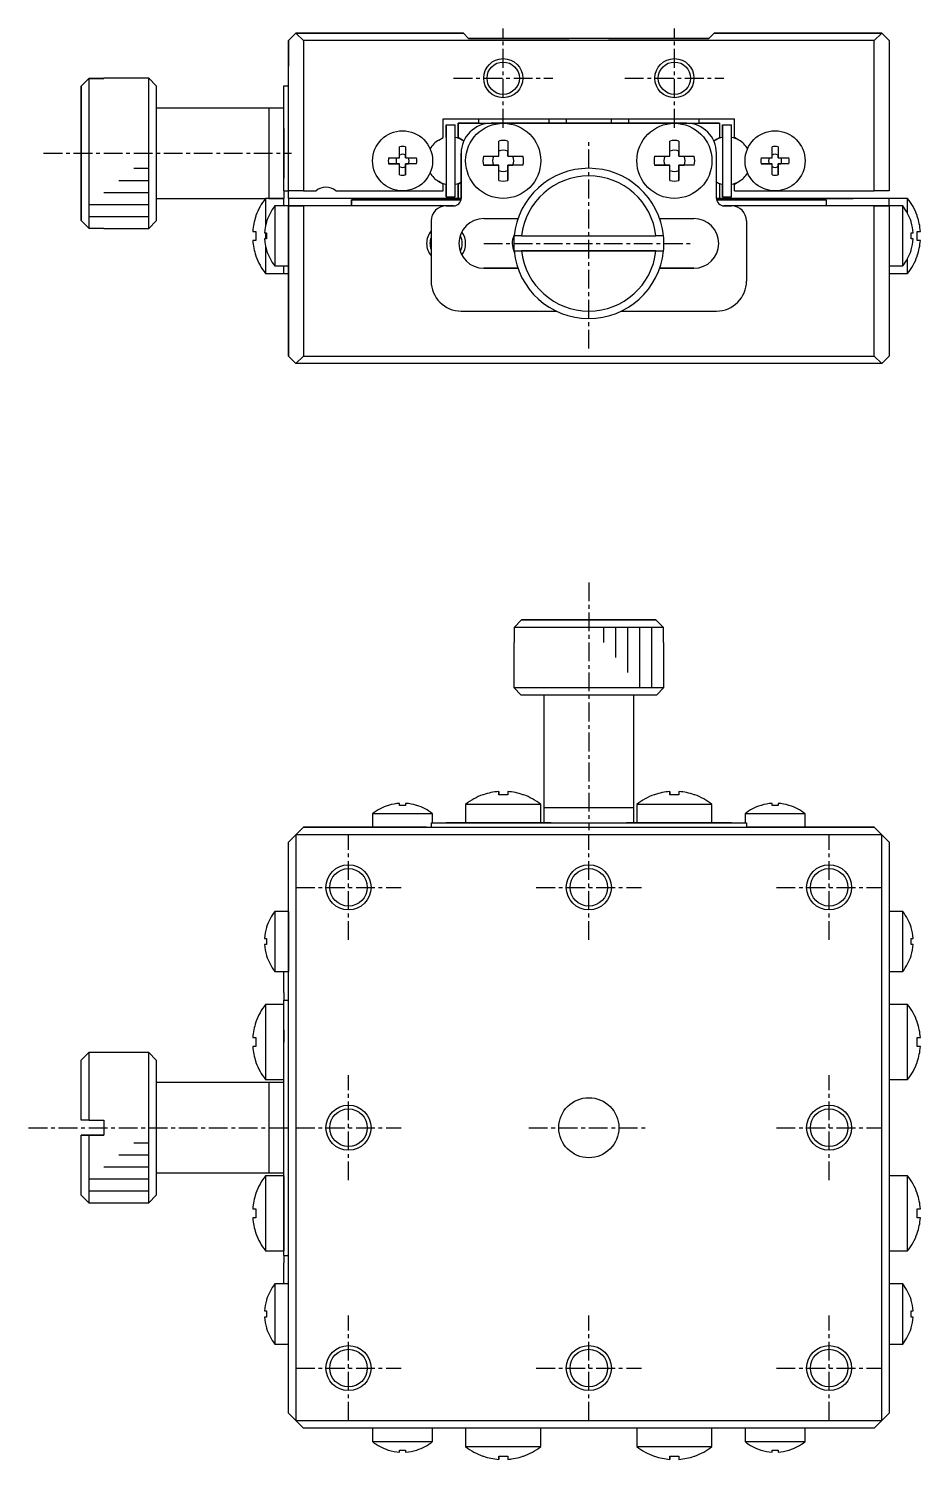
# Model space of a CAD drawing. Extents: x 10 to 270, y 10 to 154.
# Drawn here: x 84.6 to 144, y 58.3 to 153.6 of the extents above; entities that cross this region are included whole.
import ezdxf

# ---------------------------------------------------------------- set-up
doc = ezdxf.new("R2010")
doc.units = 0
doc.linetypes.add('CENTER', pattern=[2, 1.25, -0.25, 0.25, -0.25])
doc.layers.get('0').update_dxf_attribs({"linetype": 'CONTINUOUS'})
doc.layers.add('CENTER', color=1, linetype='CENTER')

msp = doc.modelspace()

# ---------------------------------------------------------------- linework, layer by layer
at = {"color": 7, "linetype": 'CONTINUOUS'}
for p, q in [((101.937, 152.763), (102.437, 153.263)), ((102.437, 153.263), (101.937, 152.763)), ((101.937, 142.763), (101.937, 152.763)), ((101.937, 152.763), (101.937, 151.063)), ((102.437, 153.263), (102.937, 152.763)), ((102.437, 153.263), (113.587, 153.263)), ((113.587, 153.263), (102.437, 153.263)), ((102.937, 152.763), (102.937, 142.763)), ((140.937, 152.763), (102.937, 152.763)), ((107.687, 153.263), (104.187, 153.263)), ((107.687, 153.263), (104.187, 153.263)), ((107.687, 153.263), (104.187, 153.263)), ((107.687, 153.263), (104.187, 153.263)), ((113.937, 152.913), (113.587, 153.263)), ((129.937, 152.913), (113.937, 152.913)), ((113.937, 152.913), (120.637, 152.913)), ((114.437, 152.913), (119.437, 152.913)), ((114.437, 152.913), (119.437, 152.913)), ((114.437, 152.913), (119.437, 152.913)), ((114.437, 152.913), (119.437, 152.913)), ((120.637, 152.913), (119.937, 152.913)), ((120.637, 152.913), (119.937, 152.913)), ((123.237, 152.913), (129.937, 152.913)), ((123.937, 152.913), (123.237, 152.913)), ((123.937, 152.913), (123.237, 152.913)), ((124.437, 152.913), (129.437, 152.913)), ((124.437, 152.913), (129.437, 152.913)), ((124.437, 152.913), (129.437, 152.913)), ((124.437, 152.913), (129.437, 152.913)), ((130.287, 153.263), (129.937, 152.913)), ((129.937, 152.913), (130.287, 153.263)), ((130.287, 153.263), (141.437, 153.263)), ((141.437, 153.263), (130.287, 153.263)), ((139.687, 153.263), (136.187, 153.263)), ((139.687, 153.263), (136.187, 153.263)), ((139.687, 153.263), (136.187, 153.263)), ((139.687, 153.263), (136.187, 153.263)), ((140.937, 152.763), (141.437, 153.263)), ((140.937, 142.763), (140.937, 152.763)), ((141.437, 153.263), (141.937, 152.763)), ((141.937, 152.763), (141.937, 142.763)), ((88.137, 149.735), (88.637, 150.238)), ((88.137, 140.791), (88.137, 149.735)), ((88.137, 149.735), (88.137, 140.791)), ((88.637, 150.238), (88.637, 140.288)), ((89.637, 150.238), (88.637, 150.238)), ((88.637, 150.238), (89.637, 150.238)), ((89.637, 150.263), (89.637, 150.238)), ((89.637, 150.263), (89.637, 150.238)), ((92.637, 150.263), (89.637, 150.263)), ((92.637, 140.263), (92.637, 150.263)), ((93.137, 149.763), (92.637, 150.263)), ((93.137, 149.763), (93.137, 140.763)), ((101.637, 148.263), (101.637, 149.763)), ((101.637, 147.763), (101.637, 149.763)), ((101.637, 149.763), (101.937, 149.763)), ((101.637, 149.763), (101.937, 149.763)), ((100.637, 148.263), (93.137, 148.263)), ((100.637, 148.263), (100.637, 145.263)), ((100.637, 148.263), (100.637, 145.263)), ((101.637, 148.263), (100.637, 148.263)), ((101.637, 143.763), (101.637, 147.763)), ((101.637, 146.913), (101.637, 143.613)), ((112.237, 147.563), (131.637, 147.563)), ((112.237, 146.308), (112.237, 147.563)), ((112.437, 146.322), (112.437, 147.163)), ((112.437, 147.163), (113.037, 147.163)), ((112.437, 147.163), (113.037, 147.163)), ((112.437, 147.163), (112.437, 142.363)), ((113.037, 142.363), (113.037, 147.163)), ((113.237, 146.308), (113.237, 147.263)), ((113.237, 147.263), (115.437, 147.263)), ((114.587, 147.263), (113.237, 147.263)), ((113.237, 147.263), (113.237, 146.308)), ((114.587, 147.563), (114.587, 147.263)), ((116.237, 147.263), (115.437, 147.263)), ((115.437, 147.263), (116.237, 147.263)), ((127.637, 147.263), (116.237, 147.263)), ((116.237, 147.263), (127.637, 147.263)), ((119.287, 147.263), (119.287, 147.563)), ((119.287, 147.263), (119.287, 147.563)), ((120.437, 147.563), (120.437, 147.263)), ((123.437, 147.263), (123.437, 147.563)), ((124.587, 147.563), (124.587, 147.263)), ((128.437, 147.263), (127.637, 147.263)), ((127.637, 147.263), (128.437, 147.263)), ((128.437, 147.263), (130.637, 147.263)), ((129.287, 147.263), (129.287, 147.563)), ((129.287, 147.263), (129.287, 147.563)), ((130.637, 147.263), (129.287, 147.263)), ((130.637, 147.263), (130.637, 146.308)), ((130.837, 147.163), (131.437, 147.163)), ((130.837, 147.163), (131.437, 147.163)), ((130.837, 147.163), (130.837, 142.363)), ((130.837, 146.322), (130.837, 147.163)), ((131.437, 142.363), (131.437, 147.163)), ((131.637, 146.308), (131.637, 147.563)), ((131.637, 146.308), (131.637, 147.563)), ((111.943, 146.138), (112.237, 146.308)), ((112.437, 146.413), (112.437, 146.322)), ((112.437, 146.413), (112.437, 146.322)), ((112.437, 146.413), (112.437, 146.322)), ((112.437, 146.413), (112.437, 146.322)), ((112.437, 146.413), (112.437, 146.322)), ((112.437, 146.413), (112.437, 143.113)), ((112.437, 146.413), (112.437, 146.322)), ((112.437, 146.413), (112.437, 146.322)), ((112.437, 146.413), (112.437, 146.322)), ((112.437, 146.413), (112.437, 146.322)), ((112.437, 146.413), (112.437, 146.322)), ((113.237, 146.308), (113.531, 146.138)), ((113.531, 146.138), (113.237, 146.308)), ((115.937, 145.063), (115.937, 146.079)), ((116.537, 146.079), (116.537, 145.063)), ((116.537, 146.079), (116.537, 145.405)), ((127.337, 145.063), (127.337, 146.079)), ((127.937, 146.079), (127.937, 145.063)), ((127.937, 146.079), (127.937, 145.405)), ((130.343, 146.138), (130.637, 146.308)), ((130.837, 146.413), (130.837, 146.322)), ((130.837, 146.413), (130.837, 146.322)), ((130.837, 146.413), (130.837, 146.322)), ((130.837, 146.413), (130.837, 146.322)), ((130.837, 146.413), (130.837, 146.322)), ((130.837, 146.413), (130.837, 146.322)), ((130.837, 146.413), (130.837, 143.113)), ((130.837, 146.413), (130.837, 146.322)), ((130.837, 146.413), (130.837, 146.322)), ((130.837, 146.413), (130.837, 146.322)), ((130.837, 146.413), (130.837, 146.322)), ((130.837, 146.413), (130.837, 146.322)), ((131.931, 146.138), (131.637, 146.308)), ((131.931, 146.138), (131.637, 146.308)), ((100.637, 145.263), (100.637, 142.263)), ((100.637, 145.263), (100.637, 142.263)), ((108.608, 144.963), (109.337, 144.963)), ((109.337, 144.963), (109.337, 145.692)), ((109.737, 145.692), (109.737, 144.963)), ((109.737, 145.692), (109.737, 145.15)), ((109.737, 144.963), (109.737, 145.15)), ((109.737, 144.963), (110.466, 144.963)), ((113.437, 145.263), (113.437, 142.263)), ((113.437, 142.263), (113.437, 145.263)), ((114.921, 145.063), (115.937, 145.063)), ((116.537, 145.063), (116.537, 145.405)), ((116.537, 145.063), (117.553, 145.063)), ((126.321, 145.063), (127.337, 145.063)), ((127.937, 145.063), (127.937, 145.405)), ((127.937, 145.063), (128.953, 145.063)), ((130.437, 142.263), (130.437, 145.263)), ((133.408, 144.963), (134.137, 144.963)), ((134.137, 144.963), (134.137, 145.692)), ((134.537, 145.692), (134.537, 144.963)), ((134.537, 145.692), (134.537, 145.15)), ((134.537, 144.963), (134.537, 145.15)), ((134.537, 144.963), (135.266, 144.963)), ((109.337, 144.563), (108.608, 144.563)), ((108.608, 144.563), (109.151, 144.563)), ((109.151, 144.563), (109.337, 144.563)), ((109.337, 143.834), (109.337, 144.563)), ((109.737, 144.563), (109.737, 143.834)), ((110.466, 144.563), (109.737, 144.563)), ((109.737, 144.563), (109.923, 144.563)), ((109.737, 144.377), (109.737, 144.563)), ((109.737, 143.834), (109.737, 144.377)), ((110.466, 144.563), (109.923, 144.563)), ((115.937, 144.463), (114.921, 144.463)), ((114.921, 144.463), (115.595, 144.463)), ((115.595, 144.463), (115.937, 144.463)), ((115.937, 143.447), (115.937, 144.463)), ((116.537, 144.463), (116.537, 143.447)), ((117.553, 144.463), (116.537, 144.463)), ((116.537, 144.121), (116.537, 144.463)), ((116.537, 144.463), (116.879, 144.463)), ((116.537, 143.447), (116.537, 144.121)), ((117.553, 144.463), (116.879, 144.463)), ((127.337, 144.463), (126.321, 144.463)), ((126.321, 144.463), (126.995, 144.463)), ((126.995, 144.463), (127.337, 144.463)), ((127.337, 143.447), (127.337, 144.463)), ((127.937, 144.463), (127.937, 143.447)), ((128.953, 144.463), (127.937, 144.463)), ((127.937, 144.121), (127.937, 144.463)), ((127.937, 144.463), (128.279, 144.463)), ((127.937, 143.447), (127.937, 144.121)), ((128.953, 144.463), (128.279, 144.463)), ((134.137, 144.563), (133.408, 144.563)), ((133.408, 144.563), (133.951, 144.563)), ((133.951, 144.563), (134.137, 144.563)), ((134.137, 143.834), (134.137, 144.563)), ((134.537, 144.563), (134.537, 143.834)), ((135.266, 144.563), (134.537, 144.563)), ((134.537, 144.563), (134.723, 144.563)), ((134.537, 144.377), (134.537, 144.563)), ((134.537, 143.834), (134.537, 144.377)), ((135.266, 144.563), (134.723, 144.563)), ((101.637, 142.763), (101.637, 143.763)), ((112.237, 143.219), (111.943, 143.388)), ((112.237, 142.763), (112.237, 143.219)), ((112.437, 143.204), (112.437, 143.113)), ((112.437, 142.363), (112.437, 143.204)), ((112.437, 143.204), (112.437, 143.113)), ((112.437, 143.204), (112.437, 143.113)), ((112.437, 143.204), (112.437, 143.113)), ((112.437, 143.204), (112.437, 143.113)), ((112.437, 143.204), (112.437, 143.113)), ((112.437, 143.204), (112.437, 143.113)), ((112.437, 143.204), (112.437, 143.113)), ((112.437, 143.204), (112.437, 143.113)), ((112.437, 143.204), (112.437, 143.113)), ((112.437, 143.204), (112.437, 143.113)), ((112.437, 143.204), (112.437, 143.113)), ((112.437, 143.204), (112.437, 143.113)), ((112.437, 143.204), (112.437, 143.113)), ((112.437, 143.204), (112.437, 143.113)), ((113.437, 143.334), (113.237, 143.219)), ((113.237, 143.219), (113.437, 143.334)), ((113.237, 142.263), (113.237, 143.219)), ((113.237, 143.219), (113.237, 142.263)), ((130.637, 143.219), (130.437, 143.334)), ((130.637, 143.219), (130.637, 142.263)), ((130.837, 143.204), (130.837, 143.113)), ((130.837, 143.204), (130.837, 143.113)), ((130.837, 142.363), (130.837, 143.204)), ((130.837, 143.204), (130.837, 143.113)), ((130.837, 143.204), (130.837, 143.113)), ((130.837, 143.204), (130.837, 143.113)), ((130.837, 143.204), (130.837, 143.113)), ((130.837, 143.204), (130.837, 143.113)), ((130.837, 143.204), (130.837, 143.113)), ((130.837, 143.204), (130.837, 143.113)), ((130.837, 143.204), (130.837, 143.113)), ((130.837, 143.204), (130.837, 143.113)), ((130.837, 143.204), (130.837, 143.113)), ((130.837, 143.204), (130.837, 143.113)), ((130.837, 143.204), (130.837, 143.113)), ((130.837, 143.204), (130.837, 143.113)), ((131.637, 143.219), (131.931, 143.388)), ((131.637, 143.219), (131.931, 143.388)), ((131.637, 142.763), (131.637, 143.219)), ((131.637, 142.763), (131.637, 143.219)), ((93.137, 142.263), (100.414, 142.263)), ((100.414, 142.263), (100.414, 140.436)), ((101.637, 142.263), (100.414, 142.263)), ((100.415, 142.263), (100.415, 140.437)), ((100.637, 142.263), (101.637, 142.263)), ((101.637, 142.763), (101.637, 142.263)), ((101.637, 142.763), (101.937, 142.763)), ((101.637, 142.763), (101.937, 142.763)), ((101.637, 141.763), (101.637, 142.263)), ((102.937, 142.763), (101.937, 142.763)), ((101.937, 142.263), (101.937, 142.763)), ((113.237, 142.263), (101.937, 142.263)), ((101.937, 142.263), (101.937, 141.763)), ((113.437, 142.263), (101.937, 142.263)), ((102.937, 142.763), (103.776, 142.763)), ((106.937, 142.263), (104.337, 142.263)), ((106.937, 142.263), (104.337, 142.263)), ((105.098, 142.763), (109.537, 142.763)), ((106.137, 142.163), (113.427, 142.163)), ((113.427, 142.163), (106.137, 142.163)), ((106.137, 141.763), (106.137, 142.163)), ((106.137, 142.163), (106.137, 141.763)), ((113.437, 142.263), (106.937, 142.263)), ((106.937, 142.263), (113.437, 142.263)), ((109.537, 142.763), (112.237, 142.763)), ((112.437, 142.363), (113.037, 142.363)), ((113.437, 142.263), (113.237, 142.263)), ((130.637, 142.263), (130.437, 142.263)), ((130.447, 142.163), (137.737, 142.163)), ((137.737, 142.163), (130.447, 142.163)), ((141.937, 142.263), (130.637, 142.263)), ((136.937, 142.263), (130.637, 142.263)), ((130.637, 142.263), (136.937, 142.263)), ((141.937, 142.263), (130.637, 142.263)), ((130.837, 142.363), (131.437, 142.363)), ((131.637, 142.763), (134.337, 142.763)), ((134.337, 142.763), (140.937, 142.763)), ((136.937, 142.263), (139.537, 142.263)), ((136.937, 142.263), (139.537, 142.263)), ((137.737, 142.163), (137.737, 141.763)), ((141.937, 142.763), (140.937, 142.763)), ((141.937, 141.763), (141.937, 142.263)), ((143.159, 142.263), (141.937, 142.263)), ((143.159, 141.27), (143.159, 142.263)), ((99.772, 141.113), (99.772, 141.079)), ((99.772, 141.113), (99.772, 141.079)), ((101.039, 141.763), (101.039, 139.763)), ((101.937, 141.763), (101.039, 141.763)), ((101.937, 141.763), (101.937, 139.763)), ((101.937, 131.763), (101.937, 141.763)), ((101.937, 141.763), (102.937, 141.763)), ((112.437, 141.763), (101.937, 141.763)), ((101.937, 141.763), (101.937, 141.308)), ((101.937, 141.763), (101.937, 141.513)), ((101.937, 141.763), (101.937, 141.513)), ((101.937, 141.308), (101.937, 141.138)), ((101.937, 141.138), (101.937, 140.886)), ((102.937, 141.763), (102.937, 131.763)), ((112.437, 141.763), (102.937, 141.763)), ((112.937, 141.763), (112.437, 141.763)), ((112.437, 141.763), (112.937, 141.763)), ((131.437, 141.763), (130.937, 141.763)), ((130.937, 141.763), (131.437, 141.763)), ((140.937, 141.763), (131.437, 141.763)), ((141.937, 141.763), (131.437, 141.763)), ((140.937, 141.763), (141.937, 141.763)), ((140.937, 131.763), (140.937, 141.763)), ((141.937, 141.763), (141.937, 131.763)), ((142.835, 141.763), (141.937, 141.763)), ((142.835, 137.763), (142.835, 141.763)), ((143.802, 141.079), (143.802, 141.113)), ((143.802, 141.079), (143.802, 141.113)), ((88.637, 140.288), (88.137, 140.791)), ((88.637, 140.288), (89.637, 140.288)), ((89.637, 140.288), (89.637, 140.263)), ((89.637, 140.288), (89.637, 140.263)), ((89.637, 140.263), (92.637, 140.263)), ((92.637, 140.263), (93.137, 140.763)), ((99.56, 140.063), (99.772, 140.063)), ((99.772, 140.063), (99.772, 139.463)), ((100.481, 140.713), (100.481, 140.692)), ((100.481, 140.713), (100.481, 140.692)), ((101.937, 140.886), (101.937, 140.763)), ((101.937, 140.763), (101.937, 140.763)), ((111.437, 140.763), (111.437, 136.763)), ((111.437, 140.763), (111.437, 140.094)), ((111.437, 140.094), (111.437, 139.658)), ((114.937, 140.913), (117.217, 140.913)), ((126.657, 140.913), (128.937, 140.913)), ((132.437, 140.763), (132.437, 136.763)), ((143.392, 140.692), (143.392, 140.713)), ((143.392, 140.692), (143.392, 140.713)), ((143.802, 140.063), (144.014, 140.063)), ((143.802, 139.463), (143.802, 140.063)), ((99.772, 139.463), (99.56, 139.463)), ((100.349, 139.963), (100.481, 139.963)), ((100.481, 139.563), (100.349, 139.563)), ((100.414, 139.963), (100.414, 139.563)), ((100.414, 139.09), (100.414, 137.263)), ((100.415, 139.089), (100.415, 137.263)), ((100.481, 139.963), (100.481, 139.563)), ((101.039, 139.763), (101.039, 137.763)), ((101.937, 139.763), (101.937, 137.763)), ((111.437, 139.658), (111.437, 138.869)), ((117.465, 139.763), (116.962, 139.763)), ((117.465, 139.763), (126.409, 139.763)), ((126.912, 139.763), (126.409, 139.763)), ((143.392, 139.963), (143.524, 139.963)), ((143.392, 139.563), (143.392, 139.963)), ((143.524, 139.563), (143.392, 139.563)), ((144.014, 139.463), (143.802, 139.463)), ((144.014, 139.463), (143.802, 139.463)), ((99.772, 138.447), (99.772, 138.413)), ((99.772, 138.447), (99.772, 138.413)), ((100.481, 138.834), (100.481, 138.813)), ((100.481, 138.834), (100.481, 138.813)), ((101.937, 138.763), (101.937, 138.641)), ((101.937, 138.763), (101.937, 138.763)), ((101.937, 138.641), (101.937, 138.388)), ((101.937, 138.388), (101.937, 138.219)), ((101.937, 138.219), (101.937, 136.963)), ((111.437, 138.869), (111.437, 138.432)), ((111.437, 138.432), (111.437, 136.763)), ((116.962, 138.763), (126.912, 138.763)), ((116.962, 138.763), (117.465, 138.763)), ((126.409, 138.763), (117.465, 138.763)), ((126.409, 138.763), (126.912, 138.763)), ((143.159, 137.263), (143.159, 138.256)), ((143.392, 138.813), (143.392, 138.834)), ((143.392, 138.813), (143.392, 138.834)), ((143.802, 138.413), (143.802, 138.447)), ((143.802, 138.413), (143.802, 138.447)), ((100.414, 137.263), (101.637, 137.263)), ((101.039, 137.763), (101.937, 137.763)), ((101.637, 137.263), (101.637, 137.763)), ((101.637, 137.263), (101.937, 137.263)), ((101.937, 137.263), (101.937, 131.763)), ((101.937, 137.263), (101.937, 136.963)), ((117.217, 137.613), (114.937, 137.613)), ((114.937, 137.613), (117.217, 137.613)), ((128.937, 137.613), (126.657, 137.613)), ((126.657, 137.613), (128.937, 137.613)), ((141.937, 137.763), (142.835, 137.763)), ((141.937, 137.263), (143.159, 137.263)), ((113.437, 134.763), (119.758, 134.763)), ((124.116, 134.763), (130.437, 134.763)), ((102.437, 131.263), (101.937, 131.763)), ((101.937, 131.763), (102.437, 131.263)), ((102.937, 131.763), (102.437, 131.263)), ((102.937, 131.763), (140.937, 131.763)), ((141.437, 131.263), (140.937, 131.763)), ((141.937, 131.763), (141.437, 131.263)), ((141.437, 131.263), (102.437, 131.263)), ((116.962, 113.702), (117.465, 114.202)), ((126.912, 113.702), (116.962, 113.702)), ((116.962, 113.702), (116.962, 112.702)), ((117.465, 114.202), (126.409, 114.202)), ((126.409, 114.202), (117.465, 114.202)), ((126.409, 114.202), (126.912, 113.702)), ((126.912, 112.702), (126.912, 113.702)), ((116.962, 112.702), (116.937, 112.702)), ((116.962, 112.702), (116.937, 112.702)), ((116.937, 112.702), (116.937, 109.702)), ((126.937, 112.702), (126.912, 112.702)), ((126.937, 112.702), (126.912, 112.702)), ((126.937, 109.702), (126.937, 112.702)), ((116.937, 109.702), (126.937, 109.702)), ((116.937, 109.702), (117.437, 109.202)), ((126.437, 109.202), (126.937, 109.702)), ((126.437, 109.202), (117.437, 109.202)), ((118.937, 109.202), (118.937, 101.702)), ((124.937, 101.702), (124.937, 109.202)), ((109.337, 101.858), (109.337, 101.989)), ((109.737, 101.989), (109.737, 101.858)), ((118.737, 101.924), (113.737, 101.924)), ((113.737, 101.924), (113.737, 100.702)), ((114.921, 102.567), (114.887, 102.567)), ((114.921, 102.567), (114.887, 102.567)), ((115.937, 102.567), (115.937, 102.779)), ((115.937, 102.779), (115.937, 102.567)), ((116.537, 102.567), (115.937, 102.567)), ((116.537, 102.779), (116.537, 102.567)), ((117.587, 102.567), (117.553, 102.567)), ((117.587, 102.567), (117.553, 102.567)), ((118.737, 100.702), (118.737, 101.924)), ((130.137, 101.925), (125.137, 101.925)), ((125.137, 101.925), (125.137, 100.702)), ((126.321, 102.567), (126.287, 102.567)), ((126.321, 102.567), (126.287, 102.567)), ((127.337, 102.567), (127.337, 102.779)), ((127.337, 102.779), (127.337, 102.567)), ((127.937, 102.567), (127.337, 102.567)), ((127.937, 102.779), (127.937, 102.567)), ((128.987, 102.567), (128.953, 102.567)), ((128.987, 102.567), (128.953, 102.567)), ((130.137, 100.702), (130.137, 101.925)), ((134.137, 101.858), (134.137, 101.99)), ((134.537, 101.99), (134.537, 101.858)), ((111.537, 101.3), (107.537, 101.3)), ((107.537, 101.3), (107.537, 100.402)), ((108.608, 101.858), (108.587, 101.858)), ((108.608, 101.858), (108.587, 101.858)), ((109.737, 101.858), (109.337, 101.858)), ((110.487, 101.858), (110.466, 101.858)), ((110.487, 101.858), (110.466, 101.858)), ((111.537, 100.702), (111.537, 101.3)), ((121.937, 101.702), (118.937, 101.702)), ((121.937, 101.702), (118.937, 101.702)), ((118.937, 101.702), (118.937, 100.702)), ((124.937, 101.702), (121.937, 101.702)), ((124.937, 101.702), (121.937, 101.702)), ((124.937, 100.702), (124.937, 101.702)), ((136.337, 101.3), (132.337, 101.3)), ((132.337, 101.3), (132.337, 100.702)), ((133.408, 101.858), (133.387, 101.858)), ((133.408, 101.858), (133.387, 101.858)), ((134.537, 101.858), (134.137, 101.858)), ((135.287, 101.858), (135.266, 101.858)), ((135.287, 101.858), (135.266, 101.858)), ((136.337, 100.402), (136.337, 101.3)), ((102.937, 100.402), (102.437, 99.902)), ((102.937, 100.402), (140.937, 100.402)), ((111.137, 100.402), (102.937, 100.402)), ((111.437, 100.702), (113.437, 100.702)), ((111.437, 100.702), (112.437, 100.702)), ((111.437, 100.702), (111.437, 100.402)), ((112.937, 100.702), (112.437, 100.702)), ((113.437, 100.702), (112.937, 100.702)), ((114.937, 100.702), (113.287, 100.702)), ((114.937, 100.702), (113.287, 100.702)), ((113.437, 100.702), (130.437, 100.702)), ((113.437, 100.702), (113.732, 100.702)), ((114.937, 100.702), (118.937, 100.702)), ((119.431, 100.702), (114.937, 100.702)), ((118.937, 100.702), (118.737, 100.702)), ((128.937, 100.702), (124.442, 100.702)), ((124.937, 100.702), (128.937, 100.702)), ((126.337, 100.702), (124.937, 100.702)), ((130.137, 100.702), (125.137, 100.702)), ((126.337, 100.702), (126.137, 100.702)), ((129.137, 100.702), (126.137, 100.702)), ((126.337, 100.702), (126.337, 100.702)), ((130.587, 100.702), (128.937, 100.702)), ((128.937, 100.702), (130.437, 100.702)), ((129.137, 100.702), (128.937, 100.702)), ((130.587, 100.702), (128.937, 100.702)), ((128.937, 100.702), (128.937, 100.702)), ((130.437, 100.702), (132.437, 100.702)), ((130.937, 100.702), (130.437, 100.702)), ((131.437, 100.702), (130.937, 100.702)), ((131.437, 100.702), (132.437, 100.702)), ((132.437, 100.702), (132.437, 100.402)), ((136.337, 100.402), (132.437, 100.402)), ((140.937, 100.402), (132.437, 100.402)), ((133.337, 100.402), (133.337, 100.402)), ((135.337, 100.402), (135.337, 100.402)), ((141.437, 99.902), (140.937, 100.402)), ((102.437, 99.902), (101.937, 99.402)), ((101.937, 61.402), (101.937, 99.402)), ((141.437, 99.902), (102.437, 99.902)), ((102.437, 99.902), (102.437, 60.902)), ((141.937, 99.402), (141.437, 99.902)), ((141.437, 60.902), (141.437, 99.902)), ((141.937, 99.402), (141.937, 81.902)), ((101.039, 94.802), (101.039, 90.802)), ((101.937, 94.802), (101.039, 94.802)), ((101.937, 94.802), (101.937, 90.802)), ((142.835, 94.802), (141.937, 94.802)), ((142.835, 90.802), (142.835, 94.802)), ((100.481, 93.752), (100.481, 93.731)), ((101.937, 93.802), (101.937, 93.802)), ((143.392, 93.731), (143.392, 93.752)), ((100.349, 93.002), (100.481, 93.002)), ((100.481, 92.602), (100.349, 92.602)), ((100.481, 93.002), (100.481, 92.602)), ((143.392, 93.002), (143.524, 93.002)), ((143.392, 92.602), (143.392, 93.002)), ((143.524, 92.602), (143.392, 92.602)), ((100.481, 91.873), (100.481, 91.852)), ((101.937, 91.802), (101.937, 91.802)), ((143.392, 91.852), (143.392, 91.873)), ((101.039, 90.802), (101.937, 90.802)), ((101.637, 89.902), (101.637, 90.802)), ((101.937, 90.902), (101.937, 90.902)), ((101.937, 90.902), (101.937, 90.902)), ((141.937, 90.802), (142.835, 90.802)), ((101.637, 89.402), (101.637, 89.902)), ((100.414, 88.602), (100.414, 83.602)), ((101.637, 88.602), (100.414, 88.602)), ((101.637, 89.402), (101.637, 88.902)), ((101.637, 88.902), (101.937, 88.902)), ((101.637, 86.902), (101.637, 88.902)), ((101.637, 88.902), (101.937, 88.902)), ((143.159, 88.602), (141.937, 88.602)), ((143.159, 86.102), (143.159, 88.602)), ((99.772, 87.452), (99.772, 87.418)), ((101.637, 86.902), (101.637, 86.102)), ((101.637, 86.102), (101.637, 86.902)), ((143.802, 87.418), (143.802, 87.452)), ((99.56, 86.402), (99.772, 86.402)), ((99.772, 85.802), (99.56, 85.802)), ((99.772, 86.402), (99.772, 85.802)), ((101.637, 73.902), (101.637, 86.102)), ((143.159, 83.602), (143.159, 86.102)), ((143.802, 86.402), (144.014, 86.402)), ((143.802, 85.802), (143.802, 86.402)), ((144.014, 85.802), (143.802, 85.802)), ((144.014, 85.802), (143.802, 85.802)), ((88.637, 85.402), (88.137, 84.902)), ((88.137, 80.902), (88.137, 84.902)), ((88.637, 85.402), (88.637, 80.902)), ((92.637, 85.402), (88.637, 85.402)), ((92.637, 75.402), (92.637, 85.402)), ((93.137, 84.902), (92.637, 85.402)), ((93.137, 84.902), (93.137, 75.902)), ((99.772, 84.786), (99.772, 84.752)), ((143.802, 84.752), (143.802, 84.786)), ((100.637, 83.402), (93.137, 83.402)), ((100.414, 83.602), (101.637, 83.602)), ((100.637, 83.402), (100.637, 78.283)), ((100.637, 83.402), (100.637, 78.283)), ((101.637, 83.402), (100.637, 83.402)), ((141.937, 83.602), (143.159, 83.602)), ((141.937, 81.902), (141.937, 81.702)), ((141.937, 81.702), (141.937, 76.002)), ((88.637, 80.902), (88.137, 80.902)), ((88.637, 80.902), (89.637, 80.902)), ((89.637, 80.902), (89.637, 79.902)), ((88.137, 75.902), (88.137, 79.902)), ((88.637, 79.902), (88.137, 79.902)), ((88.137, 79.902), (88.637, 79.902)), ((88.137, 79.902), (88.137, 79.902)), ((88.637, 79.902), (89.637, 79.902)), ((88.637, 79.902), (88.637, 75.402)), ((89.637, 79.902), (88.637, 79.902)), ((100.637, 78.283), (100.637, 77.402)), ((100.637, 78.283), (100.637, 77.402)), ((93.137, 77.402), (100.637, 77.402)), ((100.415, 77.202), (100.415, 72.202)), ((101.637, 77.202), (100.415, 77.202)), ((100.637, 77.402), (101.637, 77.402)), ((101.637, 77.202), (101.637, 72.202)), ((143.159, 77.202), (141.937, 77.202)), ((143.159, 74.702), (143.159, 77.202)), ((88.137, 75.902), (88.637, 75.402)), ((88.637, 75.402), (92.637, 75.402)), ((92.637, 75.402), (93.137, 75.902)), ((99.772, 76.052), (99.772, 76.018)), ((141.937, 76.002), (141.937, 61.402)), ((143.802, 76.018), (143.802, 76.052)), ((99.56, 75.002), (99.772, 75.002)), ((99.772, 74.402), (99.56, 74.402)), ((99.772, 75.002), (99.772, 74.402)), ((143.159, 72.202), (143.159, 74.702)), ((143.802, 75.002), (144.014, 75.002)), ((143.802, 74.402), (143.802, 75.002)), ((144.014, 74.402), (143.802, 74.402)), ((144.014, 74.402), (143.802, 74.402)), ((99.772, 73.386), (99.772, 73.352)), ((101.637, 71.902), (101.637, 73.902)), ((143.802, 73.352), (143.802, 73.386)), ((100.415, 72.202), (101.637, 72.202)), ((101.637, 71.902), (101.937, 71.902)), ((101.637, 71.902), (101.937, 71.902)), ((101.637, 71.902), (101.637, 71.402)), ((141.937, 72.202), (143.159, 72.202)), ((101.637, 70.902), (101.637, 71.402)), ((101.637, 70.002), (101.637, 70.902)), ((101.039, 70.002), (101.039, 66.002)), ((101.937, 70.002), (101.039, 70.002)), ((142.835, 70.002), (141.937, 70.002)), ((142.835, 66.002), (142.835, 70.002)), ((100.481, 68.952), (100.481, 68.931)), ((143.393, 68.931), (143.393, 68.952)), ((100.35, 68.202), (100.481, 68.202)), ((100.481, 67.802), (100.35, 67.802)), ((100.481, 68.202), (100.481, 67.802)), ((143.393, 68.202), (143.524, 68.202)), ((143.393, 67.802), (143.393, 68.202)), ((143.524, 67.802), (143.393, 67.802)), ((100.481, 67.073), (100.481, 67.052)), ((143.393, 67.052), (143.393, 67.073)), ((101.039, 66.002), (101.937, 66.002)), ((141.937, 66.002), (142.835, 66.002)), ((101.937, 61.402), (102.437, 60.902)), ((141.437, 60.902), (141.937, 61.402)), ((102.437, 60.902), (141.437, 60.902)), ((102.437, 60.902), (102.937, 60.402)), ((140.937, 60.402), (102.937, 60.402)), ((107.537, 60.402), (107.537, 59.504)), ((111.537, 59.504), (111.537, 60.402)), ((113.737, 60.402), (113.737, 59.179)), ((118.737, 59.179), (118.737, 60.402)), ((125.137, 60.402), (125.137, 59.179)), ((130.137, 59.179), (130.137, 60.402)), ((132.337, 60.402), (132.337, 59.504)), ((136.337, 59.504), (136.337, 60.402)), ((140.937, 60.402), (141.437, 60.902)), ((107.537, 59.504), (109.537, 59.504)), ((109.537, 59.504), (111.537, 59.504)), ((113.737, 59.179), (118.737, 59.179)), ((125.137, 59.179), (130.137, 59.179)), ((132.337, 59.504), (134.337, 59.504)), ((134.337, 59.504), (136.337, 59.504)), ((108.587, 58.946), (108.608, 58.946)), ((108.587, 58.946), (108.608, 58.946)), ((109.337, 58.946), (109.737, 58.946)), ((109.337, 58.814), (109.337, 58.946)), ((109.737, 58.946), (109.737, 58.814)), ((110.466, 58.946), (110.487, 58.946)), ((110.466, 58.946), (110.487, 58.946)), ((114.887, 58.537), (114.921, 58.537)), ((114.887, 58.537), (114.921, 58.537)), ((115.937, 58.537), (115.937, 58.324)), ((115.937, 58.537), (116.537, 58.537)), ((115.937, 58.324), (115.937, 58.537)), ((115.937, 58.324), (115.937, 58.537)), ((115.937, 58.324), (115.937, 58.537)), ((116.537, 58.537), (116.537, 58.324)), ((117.553, 58.537), (117.587, 58.537)), ((117.553, 58.537), (117.587, 58.537)), ((126.287, 58.537), (126.321, 58.537)), ((126.287, 58.537), (126.321, 58.537)), ((127.337, 58.537), (127.337, 58.324)), ((127.337, 58.537), (127.937, 58.537)), ((127.337, 58.324), (127.337, 58.537)), ((127.337, 58.324), (127.337, 58.537)), ((127.337, 58.324), (127.337, 58.537)), ((127.937, 58.537), (127.937, 58.324)), ((128.953, 58.537), (128.987, 58.537)), ((128.953, 58.537), (128.987, 58.537)), ((133.387, 58.947), (133.408, 58.947)), ((133.387, 58.947), (133.408, 58.947)), ((134.137, 58.947), (134.537, 58.947)), ((134.137, 58.815), (134.137, 58.947)), ((134.537, 58.947), (134.537, 58.815)), ((135.266, 58.947), (135.287, 58.947)), ((135.266, 58.947), (135.287, 58.947))]:
    msp.add_line(p, q, dxfattribs=at)
at = {"color": 3, "linetype": 'CONTINUOUS'}
for p, q in [((91.637, 144.263), (92.637, 144.263)), ((90.637, 143.463), (92.637, 143.463)), ((89.637, 142.663), (92.637, 142.663)), ((88.637, 141.863), (92.637, 141.863)), ((88.637, 141.063), (92.637, 141.063)), ((122.937, 112.702), (122.937, 113.702)), ((123.737, 111.702), (123.737, 113.702)), ((124.537, 110.702), (124.537, 113.702)), ((125.337, 109.702), (125.337, 113.702)), ((126.137, 109.702), (126.137, 113.702)), ((91.637, 79.402), (92.637, 79.402)), ((90.637, 78.602), (92.637, 78.602)), ((89.637, 77.802), (92.637, 77.802)), ((88.637, 77.002), (92.637, 77.002)), ((88.637, 76.202), (92.637, 76.202))]:
    msp.add_line(p, q, dxfattribs=at)
for centre, radius in [((116.237, 150.263), 1.3), ((127.637, 150.263), 1.3), ((105.937, 96.402), 1.5), ((121.937, 96.402), 1.5), ((137.937, 96.402), 1.5), ((105.937, 80.402), 1.5), ((137.937, 80.402), 1.5), ((105.937, 64.402), 1.5), ((121.937, 64.402), 1.5), ((137.937, 64.402), 1.5)]:
    msp.add_circle(centre, radius, dxfattribs=at)
at = {"color": 7, "linetype": 'CONTINUOUS'}
for centre, radius in [((116.237, 150.263), 1.075), ((127.637, 150.263), 1.075), ((109.537, 144.763), 2), ((116.237, 144.763), 2.5), ((127.637, 144.763), 2.5), ((134.337, 144.763), 2), ((105.937, 96.402), 1.25), ((121.937, 96.402), 1.25), ((137.937, 96.402), 1.25), ((121.937, 80.402), 2), ((105.937, 80.402), 1.25), ((137.937, 80.402), 1.25), ((105.937, 64.402), 1.25), ((121.937, 64.402), 1.25), ((137.937, 64.402), 1.25)]:
    msp.add_circle(centre, radius, dxfattribs=at)
for centre, radius, start, end in [((115.437, 145.263), 2, 90, 180), ((128.437, 145.263), 2, 0, 90), ((112.852, 144.648), 1.75, 135, 148.11847), ((112.737, 144.763), 1.587, 135.00002, 149.56682), ((112.737, 144.763), 1.587, 120, 135), ((112.737, 144.763), 1.587, 60, 79.10693), ((112.737, 144.763), 1.587, 56.45538, 60), ((116.237, 144.763), 1.35, 77.16025, 102.83942), ((127.637, 144.763), 1.35, 77.16025, 102.83942), ((131.137, 144.763), 1.587, 120, 123.54462), ((131.137, 144.763), 1.587, 100.89308, 120), ((131.137, 144.763), 1.587, 60, 79.10693), ((131.137, 144.763), 1.587, 45, 60), ((131.022, 144.648), 1.75, 31.88153, 45), ((131.137, 144.763), 1.587, 30.43326, 44.99976), ((109.537, 144.763), 0.95, 167.8468, 192.1532), ((109.537, 144.763), 0.435, 152.63352, 207.36648), ((109.537, 144.763), 0.95, 77.8468, 102.1532), ((109.537, 144.763), 0.435, 62.63352, 117.36648), ((109.537, 144.763), 0.435, 332.63352, 27.36648), ((109.537, 144.763), 0.95, 347.8468, 12.1532), ((116.237, 144.763), 1.35, 167.16025, 192.83942), ((116.237, 144.763), 0.708, 154.94793, 205.05174), ((116.237, 144.763), 0.708, 64.94793, 115.05174), ((116.237, 144.763), 0.708, 334.94793, 25.05174), ((116.237, 144.763), 1.35, 347.16025, 12.83942), ((127.637, 144.763), 1.35, 167.16025, 192.83942), ((127.637, 144.763), 0.708, 154.94793, 205.05174), ((127.637, 144.763), 0.708, 64.94793, 115.05174), ((127.637, 144.763), 0.708, 334.94793, 25.05174), ((127.637, 144.763), 1.35, 347.16025, 12.83942), ((134.337, 144.763), 0.95, 167.8468, 192.1532), ((134.337, 144.763), 0.435, 152.63352, 207.36648), ((134.337, 144.763), 0.95, 77.8468, 102.1532), ((134.337, 144.763), 0.435, 62.63352, 117.36648), ((134.337, 144.763), 0.435, 332.63352, 27.36648), ((134.337, 144.763), 0.95, 347.8468, 12.1532), ((109.537, 144.763), 0.435, 242.63352, 297.36648), ((109.537, 144.763), 0.95, 257.8468, 282.1532), ((112.852, 144.878), 1.75, 211.88153, 225), ((112.737, 144.763), 1.587, 210.43318, 225.00025), ((116.237, 144.763), 0.708, 244.94793, 295.05174), ((121.937, 139.263), 5, 5.73917, 174.26083), ((127.637, 144.763), 0.708, 244.94793, 295.05174), ((131.137, 144.763), 1.587, 314.99998, 329.56674), ((131.022, 144.878), 1.75, 315, 328.11847), ((134.337, 144.763), 0.435, 242.63352, 297.36648), ((134.337, 144.763), 0.95, 257.8468, 282.1532), ((104.437, 142.013), 1, 48.59038, 131.40962), ((112.737, 144.763), 1.587, 225, 240), ((112.737, 144.763), 1.587, 239.99997, 259.10693), ((112.737, 144.763), 1.587, 280.89307, 296.16414), ((116.237, 144.763), 1.35, 257.16025, 282.83942), ((121.937, 139.263), 4.5, 6.37937, 173.62063), ((127.637, 144.763), 1.35, 257.16025, 282.83942), ((131.137, 144.763), 1.587, 243.83578, 259.10691), ((131.137, 144.763), 1.587, 280.89307, 300), ((131.137, 144.763), 1.587, 300, 315), ((103.537, 139.763), 4, 141.31781, 160.27537), ((112.937, 142.263), 0.5, 270, 0), ((130.937, 142.263), 0.5, 180, 270), ((140.037, 139.763), 4, 19.72463, 38.68219), ((103.537, 139.763), 3.989, 160.7318, 175.68661), ((103.537, 139.763), 3.2, 141.31781, 162.73), ((112.437, 140.763), 1, 90, 180), ((131.437, 140.763), 1, 0, 90), ((140.337, 139.763), 3.2, 17.27001, 38.68219), ((140.037, 139.763), 3.989, 4.31339, 19.2682), ((103.537, 139.763), 3.194, 163.09474, 176.40965), ((114.937, 139.263), 1.65, 90, 270), ((128.937, 139.263), 1.65, 270, 90), ((140.337, 139.763), 3.194, 3.59035, 16.90526), ((103.537, 139.763), 3.989, 184.31339, 199.2682), ((103.537, 139.763), 3.194, 183.59035, 196.90526), ((112.437, 139.263), 1.075, 158.4711, 180), ((112.437, 139.263), 1.075, 180, 201.5289), ((112.437, 139.263), 1.075, 330.60762, 29.39238), ((121.937, 139.263), 5, 174.26083, 185.73917), ((121.937, 139.263), 5, 354.26083, 5.73917), ((140.337, 139.763), 3.194, 343.09474, 356.40965), ((140.037, 139.763), 3.989, 340.7318, 355.68661), ((103.537, 139.763), 4, 199.72463, 218.68219), ((103.537, 139.763), 3.2, 197.27, 218.68219), ((121.937, 139.263), 5, 185.73917, 354.26083), ((121.937, 139.263), 4.5, 186.37937, 353.62063), ((140.337, 139.763), 3.2, 321.31781, 342.72999), ((140.037, 139.763), 4, 321.31781, 340.27537), ((113.437, 136.763), 2, 180, 270), ((130.437, 136.763), 2, 270, 0), ((109.537, 98.802), 3.194, 93.59035, 106.90526), ((109.537, 98.802), 3.194, 73.09474, 86.40965), ((116.237, 98.802), 4, 109.72463, 128.68219), ((116.237, 98.802), 3.989, 94.31339, 109.2682), ((116.237, 98.802), 3.989, 70.7318, 85.68661), ((116.237, 98.802), 4, 51.31781, 70.27537), ((127.637, 98.802), 4, 109.72463, 128.68219), ((127.637, 98.802), 3.989, 94.31339, 109.2682), ((127.637, 98.802), 3.989, 70.7318, 85.68661), ((127.637, 98.802), 4, 51.31781, 70.27537), ((134.337, 98.802), 3.194, 93.59035, 106.90526), ((134.337, 98.802), 3.194, 73.09474, 86.40965), ((109.537, 98.802), 3.2, 107.27, 128.68219), ((109.537, 98.802), 3.2, 51.31781, 72.73), ((134.337, 98.802), 3.2, 107.27, 128.68219), ((134.337, 98.802), 3.2, 51.31781, 72.73), ((103.537, 92.802), 3.2, 141.31781, 162.73), ((140.337, 92.802), 3.2, 17.27001, 38.68219), ((103.537, 92.802), 3.194, 163.09474, 176.40965), ((140.337, 92.802), 3.194, 3.59035, 16.90526), ((103.537, 92.802), 3.194, 183.59035, 196.90526), ((140.337, 92.802), 3.194, 343.09474, 356.40965), ((103.537, 92.802), 3.2, 197.27, 218.68219), ((140.337, 92.802), 3.2, 321.31781, 342.72999), ((103.537, 86.102), 4, 141.31781, 160.27537), ((140.037, 86.102), 4, 19.72463, 38.68219), ((103.537, 86.102), 3.989, 160.7318, 175.68661), ((140.037, 86.102), 3.989, 4.31339, 19.2682), ((103.537, 86.102), 3.989, 184.31339, 199.2682), ((140.037, 86.102), 3.989, 340.7318, 355.68661), ((103.537, 86.102), 4, 199.72463, 218.68219), ((140.037, 86.102), 4, 321.31781, 340.27537), ((103.537, 74.702), 4, 141.31781, 160.27537), ((140.037, 74.702), 4, 19.72463, 38.68219), ((103.537, 74.702), 3.989, 160.7318, 175.68661), ((140.037, 74.702), 3.989, 4.31339, 19.2682), ((103.537, 74.702), 3.989, 184.31339, 199.2682), ((140.037, 74.702), 3.989, 340.7318, 355.68661), ((103.537, 74.702), 4, 199.72463, 218.68219), ((140.037, 74.702), 4, 321.31781, 340.27537), ((103.537, 68.002), 3.2, 141.31781, 162.73), ((140.337, 68.002), 3.2, 17.27001, 38.68219), ((103.537, 68.002), 3.194, 163.09474, 176.40965), ((140.337, 68.002), 3.194, 3.59035, 16.90526), ((103.537, 68.002), 3.194, 183.59035, 196.90526), ((140.337, 68.002), 3.194, 343.09474, 356.40965), ((103.537, 68.002), 3.2, 197.27, 218.68219), ((140.337, 68.002), 3.2, 321.31781, 342.72999), ((109.537, 62.002), 3.2, 231.31781, 252.73), ((109.537, 62.002), 3.2, 287.27, 308.68219), ((116.237, 62.302), 4, 231.31781, 250.27537), ((116.237, 62.302), 4, 289.72463, 308.68219), ((127.637, 62.302), 4, 231.31781, 250.27537), ((127.637, 62.302), 4, 289.72463, 308.68219), ((134.337, 62.002), 3.2, 231.31781, 252.73), ((134.337, 62.002), 3.2, 287.27, 308.68219), ((109.537, 62.002), 3.194, 253.09474, 266.40965), ((109.537, 62.002), 3.194, 273.59035, 286.90526), ((116.237, 62.302), 3.989, 250.7318, 265.68661), ((116.237, 62.302), 3.989, 274.31339, 289.2682), ((116.237, 62.302), 3.989, 274.31339, 277.29114), ((127.637, 62.302), 3.989, 250.7318, 265.68661), ((127.637, 62.302), 3.989, 274.31339, 289.2682), ((134.337, 62.002), 3.194, 253.09474, 266.40965), ((134.337, 62.002), 3.194, 273.59035, 286.90526)]:
    msp.add_arc(centre, radius, start, end, dxfattribs=at)
at = {"color": 3, "linetype": 'CONTINUOUS'}
for centre, start, end in [((112.437, 139.263), 140.28486, 180), ((112.437, 139.263), 323.38797, 36.61203), ((112.437, 139.263), 180, 219.71514), ((118.137, 139.263), 157.38013, 180), ((118.137, 139.263), 180, 206.1331), ((118.137, 139.263), 153.8669, 157.38013)]:
    msp.add_arc(centre, 1.3, start, end, dxfattribs=at)
at = {"layer": 'CENTER', "color": 1, "linetype": 'CENTER'}
for p, q in [((116.237, 146.963), (116.237, 153.563)), ((127.637, 146.963), (127.637, 153.563)), ((112.937, 150.263), (119.537, 150.263)), ((124.337, 150.263), (130.937, 150.263)), ((121.937, 132.263), (121.937, 146.263)), ((85.637, 145.263), (102.137, 145.263)), ((114.937, 139.263), (128.937, 139.263)), ((121.937, 116.702), (121.937, 100.202)), ((105.937, 92.902), (105.937, 99.902)), ((121.937, 92.902), (121.937, 99.902)), ((137.937, 92.902), (137.937, 99.902)), ((102.437, 96.402), (109.437, 96.402)), ((118.437, 96.402), (125.437, 96.402)), ((134.437, 96.402), (141.437, 96.402)), ((105.937, 76.902), (105.937, 83.902)), ((137.937, 76.902), (137.937, 83.902)), ((84.637, 80.402), (102.137, 80.402)), ((102.437, 80.402), (109.437, 80.402)), ((117.937, 80.402), (125.937, 80.402)), ((134.437, 80.402), (141.437, 80.402)), ((105.937, 60.902), (105.937, 67.902)), ((121.937, 60.902), (121.937, 67.902)), ((137.937, 60.902), (137.937, 67.902)), ((102.437, 64.402), (109.437, 64.402)), ((118.437, 64.402), (125.437, 64.402)), ((134.437, 64.402), (141.437, 64.402))]:
    msp.add_line(p, q, dxfattribs=at)

doc.saveas('drawing.dxf')
